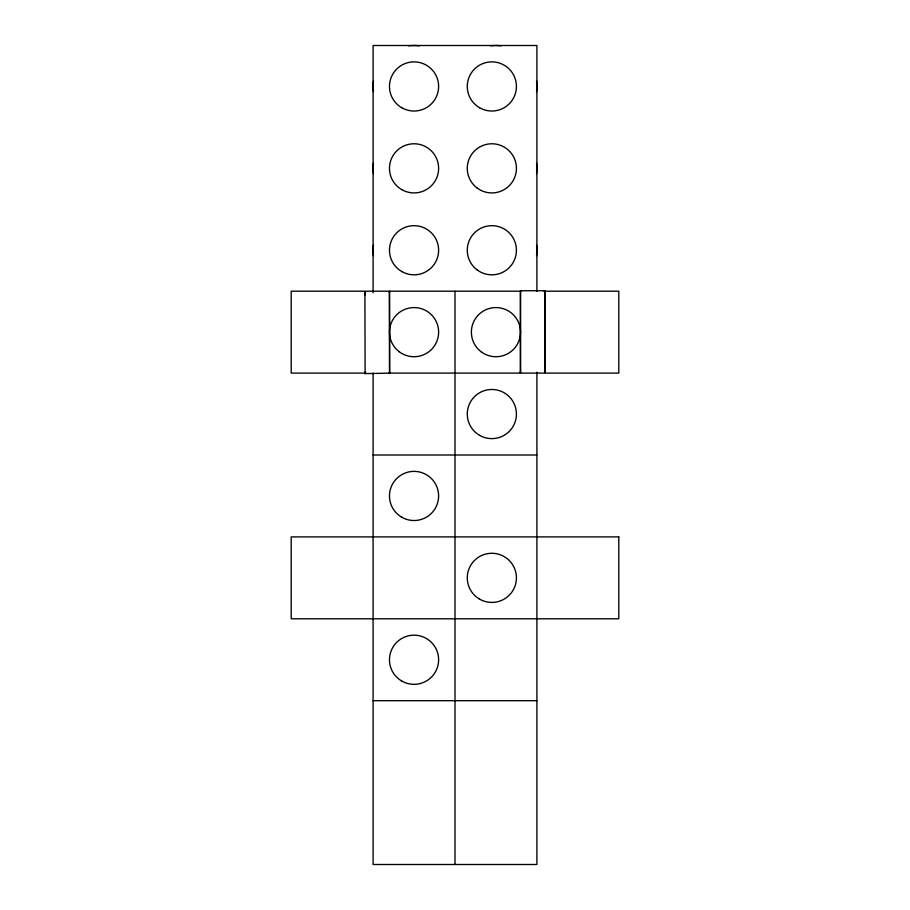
<?xml version="1.0" encoding="UTF-8"?>
<svg xmlns="http://www.w3.org/2000/svg" width="910" height="910" viewBox="0 0 910 910"><rect width="100%" height="100%" fill="white"/><g stroke="black" fill="none" stroke-linecap="round" stroke-linejoin="round"><path stroke-width="1.36" d="M545.022 356.674L544.942 309.832L544.953 356.401M544.919 316.851L544.988 290.734L520.418 290.734L520.429 372.634L520.452 371.36M545.09 352.557L544.999 372.622L544.965 357.971M545.01 360.838L544.988 363.704L544.965 360.644M364.91 295.022L364.899 291.723L365.115 373.623L389.685 373.146M521.362 291.2L291.2 291.2L291.2 373.1L366.036 373.1M543.964 291.2L618.8 291.2L618.8 373.1L388.638 373.1M373.1 455L536.9 455M373.1 700.7L536.9 700.7M544.988 290.734L545.09 326.792M389.469 291.666L389.48 292.94M389.685 373.555L389.469 292.076M544.919 331.183L544.953 349.212M544.897 351.749L544.919 360.303M365.115 372.11L365.115 373.623M545.101 337.485L544.908 322.129M536.9 291.382L536.9 45.5L373.1 45.5L373.1 292.804M536.9 372.156L536.9 864.5L373.1 864.5L373.1 373.1M520.52 291.2L520.52 373.1M455 291.2L455 864.5M389.48 291.2L389.48 373.1M490.604 45.853A40.95 40.95 0 0 1 501.296 45.853M536.547 81.104A40.95 40.95 0 0 1 536.547 91.796M373.453 173.696A40.95 40.95 0 0 1 373.453 163.004M536.547 163.004A40.95 40.95 0 0 1 536.547 173.696M373.453 255.596A40.95 40.95 0 0 1 373.453 244.904M373.453 91.796A40.95 40.95 0 0 1 373.453 81.104M408.704 45.853A40.95 40.95 0 0 1 419.396 45.853M536.547 244.904A40.95 40.95 0 0 1 536.547 255.596M618.8 536.9L291.2 536.9L291.2 618.8L618.8 618.8L618.8 536.9M399.092 351.647A24.57 24.57 0 0 0 438.415 335.358A24.57 24.57 0 0 0 404.643 309.446A24.57 24.57 0 0 0 399.092 351.647M480.992 351.647A24.57 24.57 0 0 0 520.315 335.358A24.57 24.57 0 0 0 486.543 309.446A24.57 24.57 0 0 0 480.992 351.647M401.765 271.533A24.57 24.57 0 0 0 438.62 250.25A24.57 24.57 0 0 0 401.765 228.967A24.57 24.57 0 0 0 401.765 271.533M476.897 187.847A24.57 24.57 0 0 0 516.22 171.558A24.57 24.57 0 0 0 482.448 145.645A24.57 24.57 0 0 0 476.897 187.847M476.897 269.747A24.57 24.57 0 0 0 516.22 253.458A24.57 24.57 0 0 0 482.448 227.545A24.57 24.57 0 0 0 476.897 269.747M401.765 107.733A24.57 24.57 0 0 0 438.62 86.45A24.57 24.57 0 0 0 401.765 65.167A24.57 24.57 0 0 0 401.765 107.733M479.57 599.133A24.57 24.57 0 0 0 516.425 577.85A24.57 24.57 0 0 0 479.57 556.567A24.57 24.57 0 0 0 479.57 599.133M401.765 189.633A24.57 24.57 0 0 0 438.62 168.35A24.57 24.57 0 0 0 401.765 147.067A24.57 24.57 0 0 0 401.765 189.633M479.57 435.333A24.57 24.57 0 0 0 516.425 414.05A24.57 24.57 0 0 0 479.57 392.767A24.57 24.57 0 0 0 479.57 435.333M401.765 517.233A24.57 24.57 0 0 0 438.62 495.95A24.57 24.57 0 0 0 401.765 474.667A24.57 24.57 0 0 0 401.765 517.233M401.765 681.033A24.57 24.57 0 0 0 438.62 659.75A24.57 24.57 0 0 0 401.765 638.467A24.57 24.57 0 0 0 401.765 681.033M479.57 107.733A24.57 24.57 0 0 0 516.425 86.45A24.57 24.57 0 0 0 479.57 65.167A24.57 24.57 0 0 0 479.57 107.733"/></g></svg>
